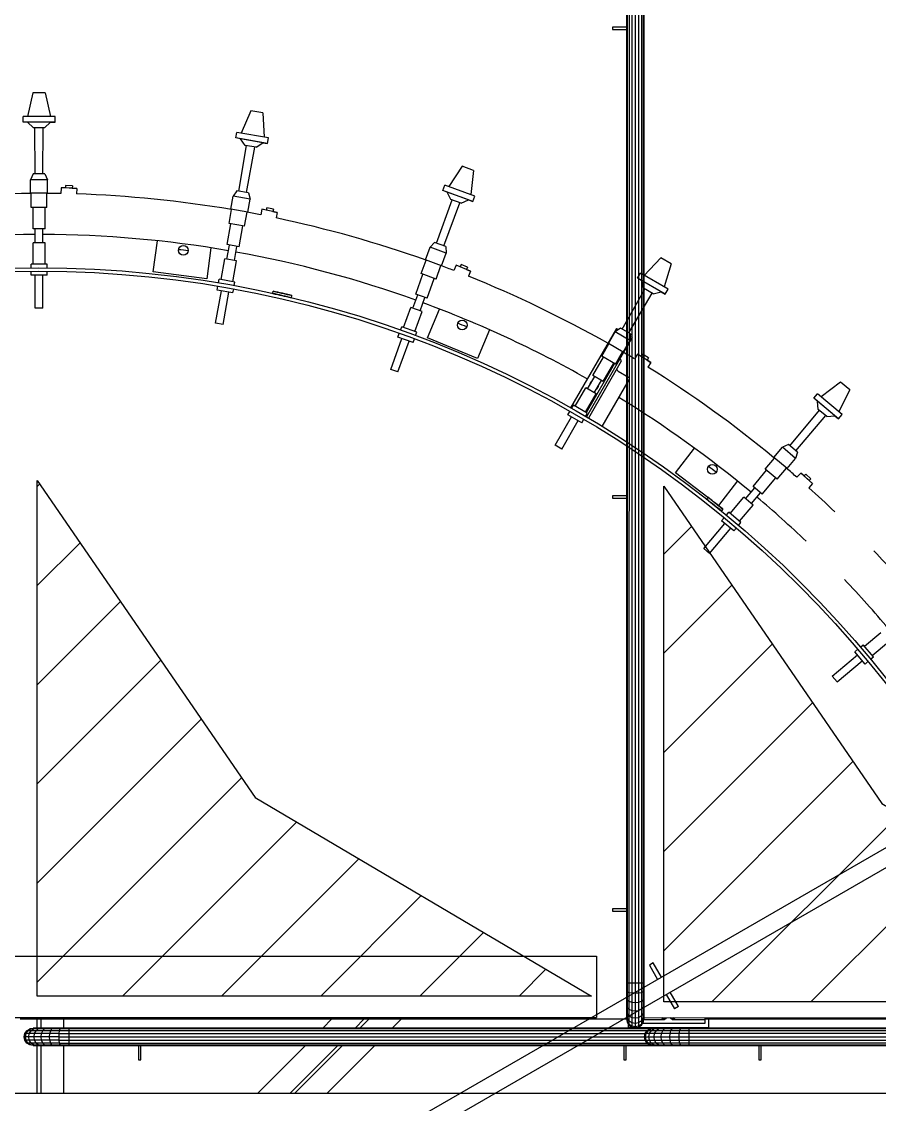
# Model space of a CAD drawing. Header units: metres. Extents: x 0 to 63075, y 0 to 44550.
# Drawn here: x 55361 to 55719.1, y 39120.3 to 39572.5 of the extents above; entities that cross this region are included whole.
import ezdxf

# ---------------------------------------------------------------- set-up
doc = ezdxf.new("R2010")
doc.units = ezdxf.units.M
doc.header["$LTSCALE"] = 75
for name, color, linetype in [('GSB', 7, 'Continuous'), ('ML6', 1, 'Continuous'), ('SDM', 7, 'Continuous'), ('SL1', 8, 'Continuous')]:
    doc.layers.add(name, color=color, linetype=linetype)
doc.styles.add('ROMANS', font='ROMANS.SHX')
doc.dimstyles.new('75___1-75', dxfattribs={"dimscale": 75, "dimtxt": 2.5, "dimasz": 2, "dimexe": 1.5, "dimexo": 1, "dimgap": 0.5, "dimtad": 1, "dimdec": 0, "dimzin": 12, "dimtxsty": 'ROMANS', "dimcen": 0, "dimclrd": 256, "dimclre": 256, "dimclrt": 3, "dimazin": 3, "dimtfac": 1, "dimtdec": 0, "dimtmove": 0, "dimatfit": 0, "dimfxl": 1, "dimlwd": -1, "dimlwe": -1, "dimarcsym": 0})
pattern_1 = [(44.99813, (326091.56, -18363.04), (-137.8813, 137.89033), [])]

# ---------------------------------------------------------------- blocks, each defined once
blk = doc.blocks.new('A$C6bae614f')
at = {"layer": 'SL1'}
h = blk.add_hatch(dxfattribs=at)
h.set_pattern_fill('_USER', color=256, scale=195, angle=44.9981, style=0, pattern_type=0)
h.set_pattern_definition(pattern_1)
h.paths.add_polyline_path([(383471.3, 36180.5), (384406, 35628.4), (382864.8, 35628.5), (382864.9, 37062.7)])
h = blk.add_hatch(dxfattribs=at)
h.set_pattern_fill('_USER', color=256, scale=195, angle=44.9981, style=0, pattern_type=0)
h.set_pattern_definition(pattern_1)
h.paths.add_polyline_path([(385213.6, 36164.2), (386148.2, 35612.1), (384607.1, 35612.2), (384607.1, 37046.4)])
for p, q in [((384503.6, 40385.8), (384503.4, 35574.8)), ((384505.5, 40385.8), (384505.3, 35558.3)), ((384510.8, 40385.8), (384510.6, 35547.7)), ((384518.7, 40385.8), (384518.5, 35542.4)), ((384528, 40385.8), (384527.8, 35543.6)), ((384537.3, 40385.8), (384537.2, 35542.4)), ((384545.3, 40385.8), (384545.1, 35547.7)), ((384550.5, 40385.8), (384550.4, 35555.6)), ((384552.4, 40385.8), (384552.2, 35567.4)), ((384464.4, 38323), (384464.4, 38316.7)), ((384503.5, 38323), (384464.4, 38323)), ((384464.4, 38316.7), (384503.5, 38316.7)), ((382853.4, 38141), (382838.1, 38075.1)), ((382887, 38141), (382853.4, 38141)), ((382887, 38141), (382902.2, 38075.1)), ((382914.6, 38075.1), (382825.7, 38075.1)), ((382825.7, 38059.3), (382825.7, 38075.1)), ((382914.6, 38059.3), (382914.6, 38075.1)), ((383459.2, 38091), (383432.7, 38028.7)), ((383492.3, 38085.1), (383459.2, 38091)), ((383492.3, 38085.1), (383495.8, 38017.5)), ((382914.6, 38059.3), (382825.7, 38059.3)), ((382838.4, 38059.2), (382825.7, 38059.3)), ((382902, 38059.2), (382838.4, 38059.2)), ((382854.6, 38043.3), (382838.4, 38059.2)), ((382885.7, 38043.3), (382854.6, 38043.3)), ((382859.5, 37915.2), (382858.6, 38043.3)), ((382880.9, 37915.2), (382881.7, 38043.3)), ((382885.7, 38043.3), (382902, 38059.2)), ((382902, 38059.2), (382914.6, 38059.3)), ((383417.7, 38015.3), (383420.5, 38030.8)), ((383505.3, 37999.8), (383417.7, 38015.3)), ((383430.2, 38013), (383417.7, 38015.3)), ((383508, 38015.4), (383420.5, 38030.8)), ((383492.8, 38002), (383430.2, 38013)), ((383443.4, 37994.5), (383430.2, 38013)), ((383505.3, 37999.8), (383508, 38015.4)), ((383426, 37867.5), (383447.4, 37993.8)), ((383474, 37989.1), (383443.4, 37994.5)), ((383447, 37863.8), (383470.1, 37989.8)), ((383474, 37989.1), (383492.8, 38002)), ((383492.8, 38002), (383505.3, 37999.8)), ((382853.9, 37915.2), (382846.3, 37898.6)), ((382886.5, 37915.2), (382853.9, 37915.2)), ((382886.5, 37915.2), (382894.1, 37898.6)), ((384047, 37936.5), (384010.1, 37879.7)), ((384078.6, 37925), (384047, 37936.5)), ((384078.6, 37925), (384070.4, 37857.8)), ((382894.1, 37898.6), (382846.3, 37898.6)), ((382846.3, 37861.3), (382846.3, 37898.6)), ((382894.1, 37861.3), (382894.1, 37898.6)), ((382944, 37883.1), (382943.6, 37876.1)), ((382962.9, 37882.3), (382944, 37883.1)), ((383993.1, 37869.1), (383998.5, 37884)), ((384082, 37853.5), (383998.5, 37884)), ((382894.1, 37861.3), (382846.3, 37861.3)), ((382848.2, 37821.3), (382848.2, 37861.3)), ((382892.2, 37821.3), (382892.2, 37861.3)), ((382931.3, 37876.5), (382930.6, 37860.5)), ((382975, 37874.9), (382931.3, 37876.5)), ((382943.6, 37876.1), (382931.3, 37876.5)), ((382962.7, 37875.3), (382943.6, 37876.1)), ((382962.9, 37882.3), (382962.7, 37875.3)), ((382962.7, 37875.3), (382975, 37874.9)), ((382975, 37874.9), (382974.4, 37859.4)), ((383403.6, 37816.7), (383410.1, 37853.4)), ((383420.4, 37868.5), (383410.1, 37853.4)), ((383457.1, 37845.1), (383410.1, 37853.4)), ((383452.6, 37862.8), (383420.4, 37868.5)), ((383452.6, 37862.8), (383457.1, 37845.1)), ((384076.6, 37838.7), (383993.1, 37869.1)), ((384005, 37864.7), (383993.1, 37869.1)), ((384064.7, 37843), (384005, 37864.7)), ((384014.8, 37844.2), (384005, 37864.7)), ((384076.6, 37838.7), (384082, 37853.5)), ((383450.6, 37808.4), (383457.1, 37845.1)), ((383975.5, 37722.1), (384018.6, 37842.8)), ((383995.6, 37714.8), (384040.3, 37834.9)), ((384044, 37833.6), (384014.8, 37844.2)), ((384044, 37833.6), (384064.7, 37843)), ((384064.7, 37843), (384076.6, 37838.7)), ((382892.2, 37821.3), (382848.2, 37821.3)), ((382853.5, 37762.7), (382853.5, 37821.3)), ((382886.9, 37762.7), (382886.9, 37821.3)), ((383398.5, 37777), (383405.4, 37816.4)), ((383450.6, 37808.4), (383403.6, 37816.7)), ((383441.9, 37769.4), (383448.8, 37808.8)), ((383490, 37817), (383486.5, 37801.3)), ((383532.7, 37807.7), (383490, 37817)), ((383502, 37814.4), (383490, 37817)), ((383503.6, 37821.2), (383502, 37814.4)), ((383520.6, 37810.3), (383502, 37814.4)), ((383522.1, 37817.2), (383503.6, 37821.2)), ((383522.1, 37817.2), (383520.6, 37810.3)), ((383520.6, 37810.3), (383532.7, 37807.7)), ((383532.7, 37807.7), (383529.5, 37792.6)), ((382886.9, 37762.7), (382853.5, 37762.7)), ((382859.6, 37723.1), (382859.5, 37762.7)), ((382880.8, 37723.1), (382880.8, 37762.7)), ((383393.6, 37718.4), (383403.7, 37776.1)), ((383441.9, 37769.4), (383398.5, 37777)), ((383426.5, 37712.6), (383436.6, 37770.3)), ((382886.9, 37723.1), (382853.5, 37723.1)), ((382853.5, 37664), (382853.5, 37723.1)), ((382886.9, 37664), (382886.9, 37723.1)), ((383188, 37643), (383199.4, 37729.2)), ((383348.1, 37709.6), (383336.8, 37623.4)), ((383392.7, 37678.3), (383399.5, 37717.3)), ((383426.5, 37712.6), (383393.6, 37718.4)), ((383413.6, 37674.6), (383420.5, 37713.6)), ((383944.7, 37676), (383957.4, 37711)), ((383970.2, 37724.1), (383957.4, 37711)), ((384002.3, 37694.7), (383957.4, 37711)), ((384000.9, 37712.9), (383970.2, 37724.1)), ((384000.9, 37712.9), (384002.3, 37694.7)), ((383376.4, 37621.1), (383386.7, 37679.3)), ((383419.6, 37673.5), (383386.7, 37679.3)), ((383409.3, 37615.3), (383419.6, 37673.5)), ((383932.8, 37637.8), (383946.5, 37675.4)), ((383989.6, 37659.7), (383944.7, 37676)), ((383989.6, 37659.7), (384002.3, 37694.7)), ((384599.2, 37682.2), (384553, 37632.7)), ((384628.3, 37665.4), (384599.2, 37682.2)), ((382892.4, 37664), (382847.9, 37664)), ((382847.9, 37653.9), (382847.9, 37664)), ((382847.9, 37633.5), (382847.9, 37644.4)), ((382892.4, 37653.9), (382892.4, 37664)), ((382892.4, 37633.5), (382892.4, 37644.4)), ((383336.8, 37623.4), (383188, 37643)), ((383974.2, 37622.7), (383987.8, 37660.3)), ((384029.8, 37661.3), (384023.7, 37646.4)), ((384070.3, 37644.7), (384029.8, 37661.3)), ((384041.2, 37656.6), (384029.8, 37661.3)), ((384043.9, 37663), (384041.2, 37656.6)), ((384058.9, 37649.4), (384041.2, 37656.6)), ((384061.4, 37655.9), (384043.9, 37663)), ((384061.4, 37655.9), (384058.9, 37649.4)), ((384058.9, 37649.4), (384070.3, 37644.7)), ((384070.3, 37644.7), (384064.5, 37630.4)), ((384628.3, 37665.4), (384608.5, 37600.7)), ((382892.4, 37633.5), (382847.9, 37633.5)), ((382859.5, 37542.1), (382859.5, 37633.5)), ((382880.8, 37542.1), (382880.8, 37633.5)), ((383369.2, 37612.2), (383370.9, 37622.1)), ((383414.8, 37614.4), (383370.9, 37622.1)), ((383413, 37604.4), (383414.8, 37614.4)), ((383917.7, 37580.9), (383937.8, 37636)), ((383974.2, 37622.7), (383932.8, 37637.8)), ((383949.1, 37569.5), (383969.2, 37624.6)), ((384534.3, 37625.2), (384542.2, 37638.9)), ((384611.3, 37580.8), (384534.3, 37625.2)), ((384545.3, 37618.8), (384534.3, 37625.2)), ((384619.2, 37594.5), (384542.2, 37638.9)), ((384600.3, 37587.1), (384545.3, 37618.8)), ((384551.4, 37597), (384545.3, 37618.8)), ((383361.2, 37500.1), (383377.1, 37590)), ((383365.6, 37592), (383367.5, 37602.8)), ((383409.5, 37584.3), (383365.6, 37592)), ((383382.2, 37496.4), (383398, 37586.3)), ((383409.5, 37584.3), (383411.4, 37595.1)), ((383520.1, 37582.7), (383521.5, 37588.9)), ((384491.5, 37483.6), (384554.8, 37595)), ((384510, 37472.9), (384574.9, 37583.4)), ((384578.3, 37581.4), (384551.4, 37597)), ((384578.3, 37581.4), (384600.3, 37587.1)), ((384600.3, 37587.1), (384611.3, 37580.8)), ((384611.3, 37580.8), (384619.2, 37594.5)), ((383572.6, 37577.1), (383571.2, 37570.9)), ((383909.9, 37541.6), (383923.4, 37578.9)), ((383949.1, 37569.5), (383917.7, 37580.9)), ((383929.8, 37534.3), (383943.4, 37571.6)), ((382880.8, 37542.1), (382859.5, 37542.1)), ((383884, 37488.1), (383904.2, 37543.7)), ((383935.6, 37532.2), (383904.2, 37543.7)), ((383915.3, 37476.7), (383935.6, 37532.2)), ((383950.8, 37458.9), (383984.1, 37539.2)), ((383382.2, 37496.4), (383361.2, 37500.1)), ((383868.3, 37461.4), (383872, 37471.6)), ((383910.1, 37446.1), (383868.3, 37461.4)), ((383875.3, 37480.5), (383878.7, 37490)), ((383920.6, 37474.8), (383878.7, 37490)), ((383917.1, 37465.3), (383920.6, 37474.8)), ((384122.7, 37481.8), (384089.4, 37401.5)), ((384475.7, 37485.5), (384348.1, 37264.6)), ((384453.2, 37443.5), (384471.8, 37475.7)), ((384486.6, 37486.4), (384471.8, 37475.7)), ((384513.1, 37451.9), (384471.8, 37475.7)), ((384475.7, 37485.5), (384480, 37483)), ((384480, 37483), (384481.1, 37482.4)), ((384514.9, 37470.1), (384486.6, 37486.4)), ((384514.9, 37470.1), (384513.1, 37451.9)), ((384518.5, 37460.8), (384514.2, 37463.2)), ((383848, 37371.6), (383879.2, 37457.4)), ((383868, 37364.3), (383899.2, 37450.1)), ((383910.1, 37446.1), (383913.9, 37456.4)), ((384089.4, 37401.5), (383950.8, 37458.9)), ((384519.7, 37460.1), (384392.1, 37239.2)), ((384434.8, 37407.9), (384454.8, 37442.6)), ((384494.5, 37419.6), (384453.2, 37443.5)), ((384494.5, 37419.6), (384513.1, 37451.9)), ((384519.7, 37460.1), (384518.5, 37460.8)), ((384410.1, 37354.5), (384439.4, 37405.3)), ((384472.9, 37385.9), (384434.8, 37407.9)), ((384472.9, 37385.9), (384492.9, 37420.6)), ((384534.4, 37414.2), (384525.8, 37400.7)), ((384571.4, 37390.9), (384534.4, 37414.2)), ((384544.8, 37407.6), (384534.4, 37414.2)), ((384548.6, 37413.5), (384544.8, 37407.6)), ((384560.9, 37397.5), (384544.8, 37407.6)), ((384564.6, 37403.4), (384548.6, 37413.5)), ((384564.6, 37403.4), (384560.9, 37397.5)), ((383868, 37364.3), (383848, 37371.6)), ((384470.3, 37387.4), (384391.7, 37251.1)), ((384488.8, 37394), (384397.6, 37236)), ((384439, 37337.8), (384468.3, 37388.6)), ((384486.2, 37399.5), (384485.1, 37400.2)), ((384560.9, 37397.5), (384571.4, 37390.9)), ((384571.4, 37390.9), (384563.2, 37377.8)), ((384395.5, 37317.1), (384415.3, 37351.5)), ((384439, 37337.8), (384410.1, 37354.5)), ((384413.9, 37306.5), (384433.8, 37340.9)), ((384435.7, 37213), (384511.6, 37344.5)), ((384480.1, 37366.8), (384509, 37350.1)), ((384360.7, 37269), (384390.2, 37320.2)), ((384419.2, 37303.5), (384390.2, 37320.2)), ((384404.2, 37332.3), (384404.4, 37332.8)), ((384404.4, 37332.8), (384405.2, 37335.7)), ((384405.2, 37335.7), (384406.4, 37336)), ((384422, 37318.7), (384420.7, 37318.3)), ((384422.8, 37321.6), (384422, 37318.7)), ((384422.9, 37322.1), (384422.8, 37321.6)), ((385098.7, 37336), (385044.7, 37295.3)), ((385124.5, 37314.3), (385093.8, 37254)), ((385124.5, 37314.3), (385098.7, 37336)), ((384389.6, 37252.3), (384419.2, 37303.5)), ((385025, 37291.1), (385035.2, 37303.2)), ((385093.1, 37233.9), (385025, 37291.1)), ((385034.7, 37282.9), (385025, 37291.1)), ((385083.4, 37242.1), (385034.7, 37282.9)), ((385036.9, 37260.3), (385034.7, 37282.9)), ((385103.3, 37246.1), (385035.2, 37303.2)), ((384340.6, 37245.4), (384346.1, 37254.8)), ((384350.8, 37263), (384355.9, 37271.8)), ((384394.4, 37249.5), (384355.9, 37271.8)), ((384958.3, 37159), (385040, 37257.7)), ((385060.7, 37240.3), (385036.9, 37260.3)), ((384305, 37160.5), (384350.7, 37239.6)), ((384323.5, 37149.8), (384369.1, 37228.9)), ((384379.2, 37223.1), (384340.6, 37245.4)), ((384379.2, 37223.1), (384384.6, 37232.6)), ((384389.4, 37240.8), (384394.4, 37249.5)), ((384974.6, 37145.3), (385057.7, 37242.9)), ((385060.7, 37240.3), (385083.4, 37242.1)), ((385083.4, 37242.1), (385093.1, 37233.9)), ((385093.1, 37233.9), (385103.3, 37246.1)), ((384323.5, 37149.8), (384305, 37160.5)), ((384953.9, 37162.6), (384937.4, 37154.7)), ((384978.9, 37141.7), (384953.9, 37162.6)), ((384640, 37083.6), (384692.9, 37152.6)), ((384913.5, 37126.2), (384937.4, 37154.7)), ((384974, 37124), (384937.4, 37154.7)), ((384978.9, 37141.7), (384974, 37124)), ((384889.2, 37094.4), (384914.9, 37125)), ((384950.1, 37095.5), (384913.5, 37126.2)), ((384950.1, 37095.5), (384974, 37124)), ((384729.7, 37014.7), (384640, 37083.6)), ((384855.6, 37046.1), (384893.3, 37091)), ((384923, 37066.1), (384889.2, 37094.4)), ((384923, 37066.1), (384948.7, 37096.7)), ((384988.4, 37083.2), (384977.6, 37071.4)), ((385020.8, 37053.9), (384988.4, 37083.2)), ((384997.6, 37075), (384988.4, 37083.2)), ((385002.3, 37080.1), (384997.6, 37075)), ((385011.7, 37062.2), (384997.6, 37075)), ((385016.3, 37067.4), (385002.3, 37080.1)), ((384811.9, 37061.2), (384759.2, 36992.6)), ((384834.8, 37011.8), (384860.3, 37042.2)), ((384881.2, 37024.6), (384855.6, 37046.1)), ((384881.2, 37024.6), (384918.9, 37069.5)), ((385020.8, 37053.9), (385010.5, 37042.4)), ((385016.3, 37067.4), (385011.7, 37062.2)), ((385011.7, 37062.2), (385020.8, 37053.9)), ((384503.5, 37020), (384464.4, 37020)), ((384464.4, 37020), (384464.4, 37013.7)), ((384464.4, 37013.7), (384503.5, 37013.7)), ((384726.4, 37010.6), (384730.4, 37015.6)), ((384792.1, 36970.4), (384830.1, 37015.7)), ((384855.7, 36994.2), (384830.1, 37015.7)), ((384851.1, 36998.1), (384876.6, 37028.5)), ((384771.3, 36982.8), (384767.4, 36977.8)), ((384817.7, 36949), (384855.7, 36994.2)), ((384768.3, 36950.6), (384775.3, 36959)), ((384802.4, 36922), (384768.3, 36950.6)), ((384781.4, 36966.3), (384787.9, 36974)), ((384822, 36945.4), (384787.9, 36974)), ((384718.5, 36873.2), (384777.2, 36943.2)), ((384734.8, 36859.5), (384793.5, 36929.5)), ((384802.4, 36922), (384809.4, 36930.4)), ((384815.5, 36937.7), (384822, 36945.4)), ((384734.8, 36859.5), (384718.5, 36873.2)), ((385165.2, 36601.5), (385210.5, 36639.5)), ((385138.3, 36586.1), (385146.6, 36593.1)), ((385153.9, 36599.2), (385161.6, 36605.7)), ((385190.2, 36571.6), (385161.6, 36605.7)), ((385186.7, 36575.9), (385231.9, 36613.9)), ((385075.8, 36518.5), (385145.7, 36577.2)), ((385089.4, 36502.2), (385159.4, 36560.9)), ((385166.9, 36552), (385138.3, 36586.1)), ((385166.9, 36552), (385175.2, 36559)), ((385182.5, 36565.2), (385190.2, 36571.6)), ((385089.4, 36502.2), (385075.8, 36518.5)), ((385447.8, 36170), (383724, 35174.8)), ((385472, 36128.2), (383748.2, 35133)), ((384464.4, 35871.3), (384464.4, 35864.9)), ((384503.5, 35871.3), (384464.4, 35871.3)), ((384464.4, 35864.9), (384503.5, 35864.9)), ((378070.1, 35739.6), (384420.1, 35739.4)), ((384420.1, 35739.4), (384420.1, 35568.4)), ((384578.2, 35720.9), (384567.2, 35714.5)), ((384601.1, 35681.2), (384578.2, 35720.9)), ((384567.2, 35714.5), (384590.1, 35674.8)), ((384503.4, 35664.9), (384505.3, 35664.9)), ((384505.3, 35664.9), (384510.6, 35664.9)), ((384510.6, 35664.9), (384518.5, 35664.9)), ((384518.5, 35664.9), (384527.8, 35664.9)), ((384527.8, 35664.9), (384537.2, 35664.9)), ((384537.2, 35664.9), (384545.1, 35664.9)), ((384545.1, 35664.9), (384550.4, 35664.9)), ((384550.4, 35664.9), (384552.2, 35664.9)), ((384503.4, 35642.7), (384505.3, 35640.6)), ((384505.3, 35640.6), (384510.6, 35638.8)), ((384510.6, 35638.8), (384518.5, 35637.6)), ((384518.5, 35637.6), (384527.8, 35637.2)), ((384527.8, 35637.2), (384537.2, 35637.6)), ((384537.2, 35637.6), (384545.1, 35638.8)), ((384545.1, 35638.8), (384550.4, 35640.6)), ((384550.4, 35640.6), (384552.2, 35642.7)), ((384614.2, 35633), (384637.2, 35593.3)), ((384648.2, 35599.6), (384625.2, 35639.3)), ((384503.4, 35621.5), (384505.3, 35617.5)), ((384503.4, 35602.6), (384505.3, 35596.7)), ((384505.3, 35617.5), (384510.6, 35614)), ((384505.3, 35596.7), (384510.6, 35591.8)), ((384510.6, 35614), (384518.5, 35611.7)), ((384518.5, 35611.7), (384527.8, 35610.9)), ((384527.8, 35610.9), (384537.2, 35611.7)), ((384537.2, 35611.7), (384545.1, 35614)), ((384545.1, 35614), (384550.4, 35617.5)), ((384545.1, 35591.8), (384550.4, 35596.7)), ((384550.4, 35617.5), (384552.2, 35621.5)), ((384550.4, 35596.7), (384552.2, 35602.6)), ((384648.2, 35599.6), (384637.2, 35593.3)), ((378070.1, 35568.6), (384420.1, 35568.4)), ((382818, 35565), (384503.4, 35564.9)), ((382865.4, 35539.4), (382865.4, 35565)), ((382874.9, 35565), (382874.9, 35539.4)), ((382938.4, 35565), (382938.4, 35539.4)), ((383659, 35539.3), (383684.6, 35564.9)), ((383748.8, 35539.3), (383774.4, 35564.9)), ((383787.9, 35564.9), (383762.3, 35539.3)), ((383877.7, 35564.9), (383852.1, 35539.3)), ((384503.4, 35574.8), (384505.3, 35566.4)), ((384503.4, 35574.8), (384503.4, 35564.9)), ((384503.4, 35567.4), (384505.3, 35558.3)), ((384503.4, 35564.9), (384505.3, 35555.6)), ((384503.4, 35586.7), (384505.3, 35579.4)), ((384505.3, 35579.4), (384510.6, 35573.2)), ((384505.3, 35566.4), (384510.6, 35559.3)), ((384510.6, 35591.8), (384518.5, 35588.5)), ((384510.6, 35573.2), (384518.5, 35569.1)), ((384518.5, 35588.5), (384527.8, 35587.3)), ((384518.5, 35569.1), (384527.8, 35567.6)), ((384527.8, 35567.6), (384537.2, 35569.1)), ((384527.8, 35587.3), (384537.2, 35588.5)), ((384537.2, 35588.5), (384545.1, 35591.8)), ((384537.2, 35569.1), (384545.1, 35573.2)), ((384545.1, 35573.2), (384550.4, 35579.4)), ((384545.1, 35559.3), (384550.4, 35566.4)), ((384550.4, 35579.4), (384552.2, 35586.7)), ((384550.4, 35566.4), (384552.2, 35574.8)), ((384550.4, 35558.3), (384552.2, 35567.4)), ((384550.4, 35555.6), (384552.2, 35564.9)), ((384552.2, 35568.4), (387568.7, 35568.3)), ((384552.2, 35567.4), (384552.2, 35564.9)), ((384601.5, 35563.4), (384606.5, 35568.4)), ((384601.5, 35563.4), (384606.5, 35568.4)), ((384603, 35564.9), (384611.8, 35564.9)), ((384628.5, 35564.9), (384637.2, 35564.9)), ((384633.7, 35568.4), (384638.7, 35563.4)), ((384721.6, 35568.4), (384721.6, 35563.4)), ((384721.6, 35568.4), (384721.6, 35563.4)), ((384721.6, 35564.9), (387568.6, 35564.8)), ((384731.6, 35564.9), (384731.6, 35539.9)), ((382836.3, 35532.2), (382844.3, 35537.5)), ((382839.3, 35532.2), (382847, 35537.5)), ((382844.3, 35537.5), (382853.6, 35539.4)), ((387567.5, 35537.4), (382844.3, 35537.5)), ((382847, 35537.5), (382856.1, 35539.4)), ((382848, 35532.2), (382855.1, 35537.5)), ((387567.6, 35539.2), (382853.6, 35539.4)), ((382855.1, 35537.5), (382863.5, 35539.4)), ((382861.9, 35532.2), (382868.1, 35537.5)), ((382868.1, 35537.5), (382875.4, 35539.4)), ((382880.5, 35532.2), (382885.4, 35537.5)), ((382885.4, 35537.5), (382891.2, 35539.4)), ((382902.7, 35532.2), (382906.2, 35537.5)), ((382906.2, 35537.5), (382910.2, 35539.4)), ((382927.5, 35532.2), (382929.3, 35537.5)), ((382929.3, 35537.5), (382931.3, 35539.4)), ((382953.6, 35537.5), (382953.6, 35539.4)), ((382953.6, 35532.2), (382953.6, 35537.5)), ((384505.3, 35558.3), (384510.6, 35550.6)), ((384505.3, 35558.3), (384505.3, 35555.6)), ((384505.3, 35555.6), (384510.6, 35547.7)), ((384508.6, 35550.6), (384508.6, 35539.9)), ((384731.6, 35539.9), (384508.6, 35539.9)), ((384510.6, 35559.3), (384518.5, 35554.5)), ((384510.6, 35550.6), (384518.5, 35545.4)), ((384510.6, 35547.7), (384518.5, 35542.4)), ((384518.5, 35554.5), (384527.8, 35552.8)), ((384518.5, 35545.4), (384527.8, 35543.6)), ((384518.5, 35542.4), (384527.8, 35540.5)), ((384527.8, 35552.8), (384537.2, 35554.5)), ((384527.8, 35543.6), (384537.2, 35545.4)), ((384527.8, 35543.6), (384527.8, 35540.5)), ((384527.8, 35540.5), (384537.2, 35542.4)), ((384537.2, 35554.5), (384545.1, 35559.3)), ((384537.2, 35545.4), (384545.1, 35550.6)), ((384537.2, 35542.4), (384545.1, 35547.7)), ((384545.1, 35550.6), (384550.4, 35558.3)), ((384545.1, 35547.7), (384550.4, 35555.6)), ((384721.6, 35552.4), (384548.3, 35552.4)), ((384552, 35563.4), (384606.5, 35563.4)), ((384560.6, 35532.2), (384568.5, 35537.4)), ((384563.5, 35532.2), (384571.3, 35537.4)), ((384568.5, 35537.4), (384577.8, 35539.3)), ((384571.3, 35537.4), (384580.4, 35539.3)), ((384572.2, 35532.2), (384579.3, 35537.4)), ((384579.3, 35537.4), (384587.8, 35539.3)), ((384586.2, 35532.2), (384592.4, 35537.4)), ((384592.4, 35537.4), (384599.7, 35539.3)), ((384604.7, 35532.2), (384609.7, 35537.4)), ((384609.7, 35537.4), (384615.5, 35539.3)), ((384627, 35532.2), (384630.4, 35537.4)), ((384630.4, 35537.4), (384634.5, 35539.3)), ((384633.7, 35563.4), (384721.6, 35563.4)), ((384651.8, 35532.2), (384653.5, 35537.4)), ((384653.5, 35537.4), (384655.6, 35539.3)), ((384677.8, 35537.4), (384677.8, 35539.3)), ((384677.8, 35532.2), (384677.8, 35537.4)), ((384721.6, 35563.4), (384721.6, 35552.4)), ((384721.6, 35563.4), (384721.6, 35552.4)), ((382829.2, 35515), (382831.1, 35524.3)), ((382925.9, 35515), (382829.2, 35515)), ((382831.1, 35505.6), (382829.2, 35515)), ((382831.1, 35524.3), (382836.3, 35532.2)), ((382926.3, 35524.3), (382831.1, 35524.3)), ((382836.3, 35497.7), (382831.1, 35505.6)), ((382926.3, 35505.6), (382831.1, 35505.6)), ((382832.3, 35515), (382834.1, 35524.3)), ((382834.1, 35505.6), (382832.3, 35515)), ((382834.1, 35524.3), (382839.3, 35532.2)), ((382839.3, 35497.7), (382834.1, 35505.6)), ((387567.3, 35532.1), (382836.3, 35532.2)), ((382841.5, 35515), (382843.2, 35524.3)), ((382843.2, 35505.6), (382841.5, 35515)), ((382843.2, 35524.3), (382848, 35532.2)), ((382848, 35497.7), (382843.2, 35505.6)), ((382856.3, 35515), (382857.8, 35524.3)), ((382857.8, 35505.6), (382856.3, 35515)), ((382857.8, 35524.3), (382861.9, 35532.2)), ((382861.9, 35497.7), (382857.8, 35505.6)), ((382876, 35515), (382877.2, 35524.3)), ((382877.2, 35505.6), (382876, 35515)), ((382877.2, 35524.3), (382880.5, 35532.2)), ((382880.5, 35497.7), (382877.2, 35505.6)), ((382899.6, 35515), (382900.4, 35524.3)), ((382900.4, 35505.6), (382899.6, 35515)), ((382900.4, 35524.3), (382902.7, 35532.2)), ((382902.7, 35497.7), (382900.4, 35505.6)), ((382925.9, 35515), (382926.3, 35524.3)), ((382926.3, 35505.6), (382925.9, 35515)), ((382925.9, 35515), (382953.6, 35515)), ((382926.3, 35524.3), (382927.5, 35532.2)), ((382926.3, 35524.3), (382953.6, 35524.3)), ((382927.5, 35497.7), (382926.3, 35505.6)), ((382926.3, 35505.6), (382953.6, 35505.6)), ((382953.6, 35524.3), (382953.6, 35532.2)), ((382953.6, 35515), (382953.6, 35524.3)), ((382953.6, 35524.3), (384555.3, 35524.2)), ((382953.6, 35505.6), (382953.6, 35515)), ((382953.6, 35515), (387566.6, 35514.8)), ((382953.6, 35505.6), (387566.2, 35505.5)), ((382953.6, 35497.7), (382953.6, 35505.6)), ((384553.4, 35514.9), (384555.3, 35524.2)), ((384555.3, 35505.6), (384553.4, 35514.9)), ((384555.3, 35524.2), (384560.6, 35532.2)), ((387567, 35524.1), (384555.3, 35524.2)), ((384560.6, 35497.6), (384555.3, 35505.6)), ((384556.6, 35514.9), (384558.4, 35524.2)), ((384558.4, 35505.6), (384556.6, 35514.9)), ((384558.4, 35524.2), (384563.5, 35532.2)), ((384563.5, 35497.6), (384558.4, 35505.6)), ((384565.8, 35514.9), (384567.4, 35524.2)), ((384567.4, 35505.6), (384565.8, 35514.9)), ((384567.4, 35524.2), (384572.2, 35532.2)), ((384572.2, 35497.6), (384567.4, 35505.6)), ((384580.6, 35514.9), (384582, 35524.2)), ((384582, 35505.6), (384580.6, 35514.9)), ((384582, 35524.2), (384586.2, 35532.2)), ((384586.2, 35497.6), (384582, 35505.6)), ((384600.3, 35514.9), (384601.4, 35524.2)), ((384601.4, 35505.6), (384600.3, 35514.9)), ((384601.4, 35524.2), (384604.7, 35532.2)), ((384604.7, 35497.6), (384601.4, 35505.6)), ((384623.9, 35514.9), (384624.7, 35524.2)), ((384624.7, 35505.6), (384623.9, 35514.9)), ((384624.7, 35524.2), (384627, 35532.2)), ((384627, 35497.6), (384624.7, 35505.6)), ((384650.2, 35514.9), (384650.6, 35524.2)), ((384650.6, 35505.6), (384650.2, 35514.9)), ((384650.6, 35524.2), (384651.8, 35532.2)), ((384651.8, 35497.6), (384650.6, 35505.6)), ((384677.8, 35524.2), (384677.8, 35532.2)), ((384677.8, 35514.9), (384677.8, 35524.2)), ((384677.8, 35505.6), (384677.8, 35514.9)), ((384677.8, 35497.6), (384677.8, 35505.6)), ((382927.5, 35497.7), (382836.3, 35497.7)), ((382844.3, 35492.4), (382836.3, 35497.7)), ((382847, 35492.4), (382839.3, 35497.7)), ((387565.7, 35492.3), (382844.3, 35492.4)), ((382853.6, 35490.6), (382844.3, 35492.4)), ((382856.1, 35490.6), (382847, 35492.4)), ((382855.1, 35492.4), (382848, 35497.7)), ((382853.6, 35490.6), (387565.6, 35490.4)), ((382863.5, 35490.6), (382855.1, 35492.4)), ((382868.1, 35492.4), (382861.9, 35497.7)), ((382865.4, 35358.6), (382865.4, 35490.6)), ((382875.4, 35490.6), (382868.1, 35492.4)), ((382874.9, 35490.6), (382874.9, 35358.6)), ((382885.4, 35492.4), (382880.5, 35497.7)), ((382891.2, 35490.6), (382885.4, 35492.4)), ((382906.2, 35492.4), (382902.7, 35497.7)), ((382910.2, 35490.6), (382906.2, 35492.4)), ((382927.5, 35497.7), (382953.6, 35497.7)), ((382929.3, 35492.4), (382927.5, 35497.7)), ((382931.3, 35490.6), (382929.3, 35492.4)), ((382938.4, 35490.6), (382938.4, 35358.6)), ((382953.6, 35497.7), (384560.6, 35497.6)), ((382953.6, 35492.4), (382953.6, 35497.7)), ((382953.6, 35490.6), (382953.6, 35492.4)), ((383147.2, 35490.6), (383147.2, 35451.5)), ((383153.6, 35451.5), (383153.6, 35490.6)), ((383478.3, 35358.6), (383610.2, 35490.5)), ((383568.1, 35358.6), (383700, 35490.5)), ((383713.5, 35490.5), (383581.6, 35358.6)), ((383803.3, 35490.5), (383671.4, 35358.6)), ((384496.2, 35490.5), (384496.2, 35451.4)), ((384502.6, 35451.4), (384502.6, 35490.5)), ((387565.9, 35497.6), (384560.6, 35497.6)), ((384568.5, 35492.4), (384560.6, 35497.6)), ((384571.2, 35492.4), (384563.5, 35497.6)), ((384577.8, 35490.5), (384568.5, 35492.4)), ((384580.4, 35490.5), (384571.2, 35492.4)), ((384579.3, 35492.4), (384572.2, 35497.6)), ((384587.7, 35490.5), (384579.3, 35492.4)), ((384592.4, 35492.4), (384586.2, 35497.6)), ((384599.7, 35490.5), (384592.4, 35492.4)), ((384609.7, 35492.4), (384604.7, 35497.6)), ((384615.5, 35490.5), (384609.7, 35492.4)), ((384630.4, 35492.4), (384627, 35497.6)), ((384634.5, 35490.5), (384630.4, 35492.4)), ((384653.5, 35492.4), (384651.8, 35497.6)), ((384655.6, 35490.5), (384653.5, 35492.4)), ((384677.8, 35492.4), (384677.8, 35497.6)), ((384677.8, 35490.5), (384677.8, 35492.4)), ((384871.5, 35490.5), (384871.5, 35451.4)), ((384877.8, 35451.4), (384877.8, 35490.5)), ((383147.2, 35451.5), (383153.6, 35451.5)), ((384496.2, 35451.4), (384502.6, 35451.4)), ((384871.5, 35451.4), (384877.8, 35451.4)), ((371508.3, 35359), (387560.3, 35358.5))]:
    blk.add_line(p, q, dxfattribs=at)
for points in [[(383471.3, 36180.5), (384406, 35628.4), (382864.8, 35628.5), (382864.9, 37062.7)], [(385213.6, 36164.2), (386148.2, 35612.1), (384607.1, 35612.2), (384607.1, 37046.4)]]:
    blk.add_lwpolyline(points, close=True, dxfattribs=at)
for centre, radius in [((383271.5, 37702.6), 13.5), ((382870.1, 34654), 3000), ((382870.1, 34654), 2990.5), ((384046.9, 37494.9), 13.5), ((384742.1, 37093.5), 13.5)]:
    blk.add_circle(centre, radius, dxfattribs=at)
for centre, radius, start, end in [((382870.1, 34654), 3207.1, 90.3916, 98.1351), ((382870.1, 34654), 3207.1, 88.918, 89.6047), ((382870.1, 34654), 3207.1, 80.3916, 88.1351), ((382870.1, 34654), 3207.1, 78.918, 79.6047), ((382870.1, 34654), 3207.1, 70.3916, 78.1351), ((382870.1, 34654), 3092.8, 90.1952, 99.801), ((382870.1, 34654), 3092.8, 80.1952, 89.801), ((382870.1, 34654), 3075, 82.2466, 82.7497), ((382870.1, 34654), 3092.8, 70.1952, 79.801), ((382870.1, 34654), 3207.1, 68.918, 69.6047), ((382870.1, 34654), 3207.1, 60.4519, 68.1351), ((382870.1, 34654), 3006.4, 76.4852, 77.4901), ((382870.1, 34654), 3092.8, 60.4687, 69.801), ((382870.1, 34654), 3075, 67.2466, 67.7497), ((382870.1, 34654), 3207.1, 58.918, 59.5444), ((382870.1, 34654), 3207.1, 50.3916, 58.1351), ((384413.6, 37327.2), 12.4, 119.1852, 180.953), ((384413.6, 37327.2), 10.8, 140.8268, 148.7154), ((384413.6, 37327.2), 12.4, 299.0425, 0.8118), ((384413.6, 37327.2), 10.8, 320.6823, 328.7154), ((382870.1, 34654), 3092.8, 50.1952, 58.5864), ((382870.1, 34654), 3075, 52.2466, 52.7497), ((382870.1, 34654), 3207.1, 48.918, 49.6047), ((382870.1, 34654), 3207.1, 46.3753, 48.1351), ((382870.1, 34654), 3006.4, 50.7709, 51.7759), ((382870.1, 34654), 3092.8, 46.3932, 49.801), ((382870.1, 34654), 3207.1, 40.3916, 43.621), ((382870.1, 34654), 3092.8, 40.1952, 43.6031), ((384606.5, 35573.4), 10, 269.9981, 329.9981), ((384633.7, 35573.4), 10, 209.9981, 269.9981), ((384633.7, 35573.4), 10, 238.2098, 269.9981)]:
    blk.add_arc(centre, radius, start, end, dxfattribs=at)
for centre, major_axis in [((384482.2, 37370.5), (-5.2, 3)), ((384484.5, 37396.5), (4.33, -2.5)), ((384507.3, 37347), (4.33, -2.5))]:
    blk.add_ellipse(centre, major_axis=major_axis, ratio=0.707107, start_param=0, end_param=1.570796, dxfattribs=at)
for points, knots in [([(383571.2, 37570.9), (383566.6, 37572), (383561.9, 37573.1), (383557.3, 37574.2), (383553.4, 37575.1), (383549.5, 37576), (383545.7, 37576.9), (383537.2, 37578.9), (383528.5, 37580.8), (383519.9, 37582.7)], [0, 0, 0, 0, 0.270258, 0.270258, 0.270258, 0.498365, 0.498365, 0.498365, 1, 1, 1, 1]), ([(383520, 37582.7), (383524.7, 37581.7), (383529.4, 37580.6), (383534, 37579.6), (383537.9, 37578.7), (383541.8, 37577.8), (383545.7, 37576.9), (383554.1, 37575), (383562.8, 37572.9), (383571.4, 37570.8)], [0, 0, 0, 0, 0.270265, 0.270265, 0.270265, 0.498349, 0.498349, 0.498349, 1, 1, 1, 1]), ([(383572.6, 37577.1), (383568, 37578.2), (383563.3, 37579.3), (383558.7, 37580.4), (383554.8, 37581.3), (383550.9, 37582.2), (383547.1, 37583.1), (383538.6, 37585.1), (383529.9, 37587), (383521.3, 37588.9)], [0, 0, 0, 0, 0.270258, 0.270258, 0.270258, 0.498365, 0.498365, 0.498365, 1, 1, 1, 1]), ([(383521.4, 37588.9), (383526.1, 37587.9), (383530.8, 37586.8), (383535.4, 37585.8), (383539.4, 37584.9), (383543.2, 37584), (383547.1, 37583.1), (383555.5, 37581.2), (383564.2, 37579.1), (383572.8, 37577)], [0, 0, 0, 0, 0.270269, 0.270269, 0.270269, 0.498349, 0.498349, 0.498349, 1, 1, 1, 1]), ([(384767.4, 36977.8), (384763.7, 36980.8), (384760, 36983.8), (384756.3, 36986.8), (384753.1, 36989.4), (384750, 36991.9), (384747, 36994.3), (384740.2, 36999.7), (384733.2, 37005.3), (384726.3, 37010.8)], [0, 0, 0, 0, 0.270258, 0.270258, 0.270258, 0.498365, 0.498365, 0.498365, 1, 1, 1, 1]), ([(384726.4, 37010.7), (384730.2, 37007.7), (384733.9, 37004.7), (384737.6, 37001.8), (384740.8, 36999.3), (384743.9, 36996.8), (384747, 36994.3), (384753.7, 36988.9), (384760.7, 36983.3), (384767.5, 36977.7)], [0, 0, 0, 0, 0.270265, 0.270265, 0.270265, 0.498349, 0.498349, 0.498349, 1, 1, 1, 1]), ([(384771.4, 36982.8), (384767.7, 36985.8), (384763.9, 36988.8), (384760.2, 36991.8), (384757.1, 36994.3), (384754, 36996.8), (384750.9, 36999.3), (384744.2, 37004.7), (384737.2, 37010.3), (384730.2, 37015.7)], [0, 0, 0, 0, 0.270258, 0.270258, 0.270258, 0.498365, 0.498365, 0.498365, 1, 1, 1, 1]), ([(384730.4, 37015.6), (384734.1, 37012.7), (384737.9, 37009.7), (384741.6, 37006.7), (384744.8, 37004.2), (384747.9, 37001.7), (384750.9, 36999.3), (384757.7, 36993.9), (384764.6, 36988.2), (384771.5, 36982.6)], [0, 0, 0, 0, 0.270269, 0.270269, 0.270269, 0.498349, 0.498349, 0.498349, 1, 1, 1, 1])]:
    blk.add_open_spline(points, degree=3, knots=knots, dxfattribs=at)
blk = doc.blocks.new('zw$15D4')
at = {"layer": 'ML6', "xscale": 0.2502808837766805, "yscale": 0.2502808837766805, "zscale": 0.2502808837766805}
blk.add_blockref('A$C6bae614f', (-85544.74, -3177.34), dxfattribs=at)

msp = doc.modelspace()

# ---------------------------------------------------------------- block references
at = {"layer": 'GSB', "xscale": 0.6000000000000068, "yscale": 0.6000000000000068, "zscale": 0.6000000000000068}
msp.add_blockref('zw$15D4', (49200, 35721.63), dxfattribs=at)

# ---------------------------------------------------------------- leaders
at = {"layer": 'SDM'}
msp.add_leader([(52766.71, 37891.88), (59453.13, 42438.72), (62243.43, 42438.72)], dimstyle='75___1-75', override={"dimtad": 0}, dxfattribs=at)

doc.saveas('drawing.dxf')
